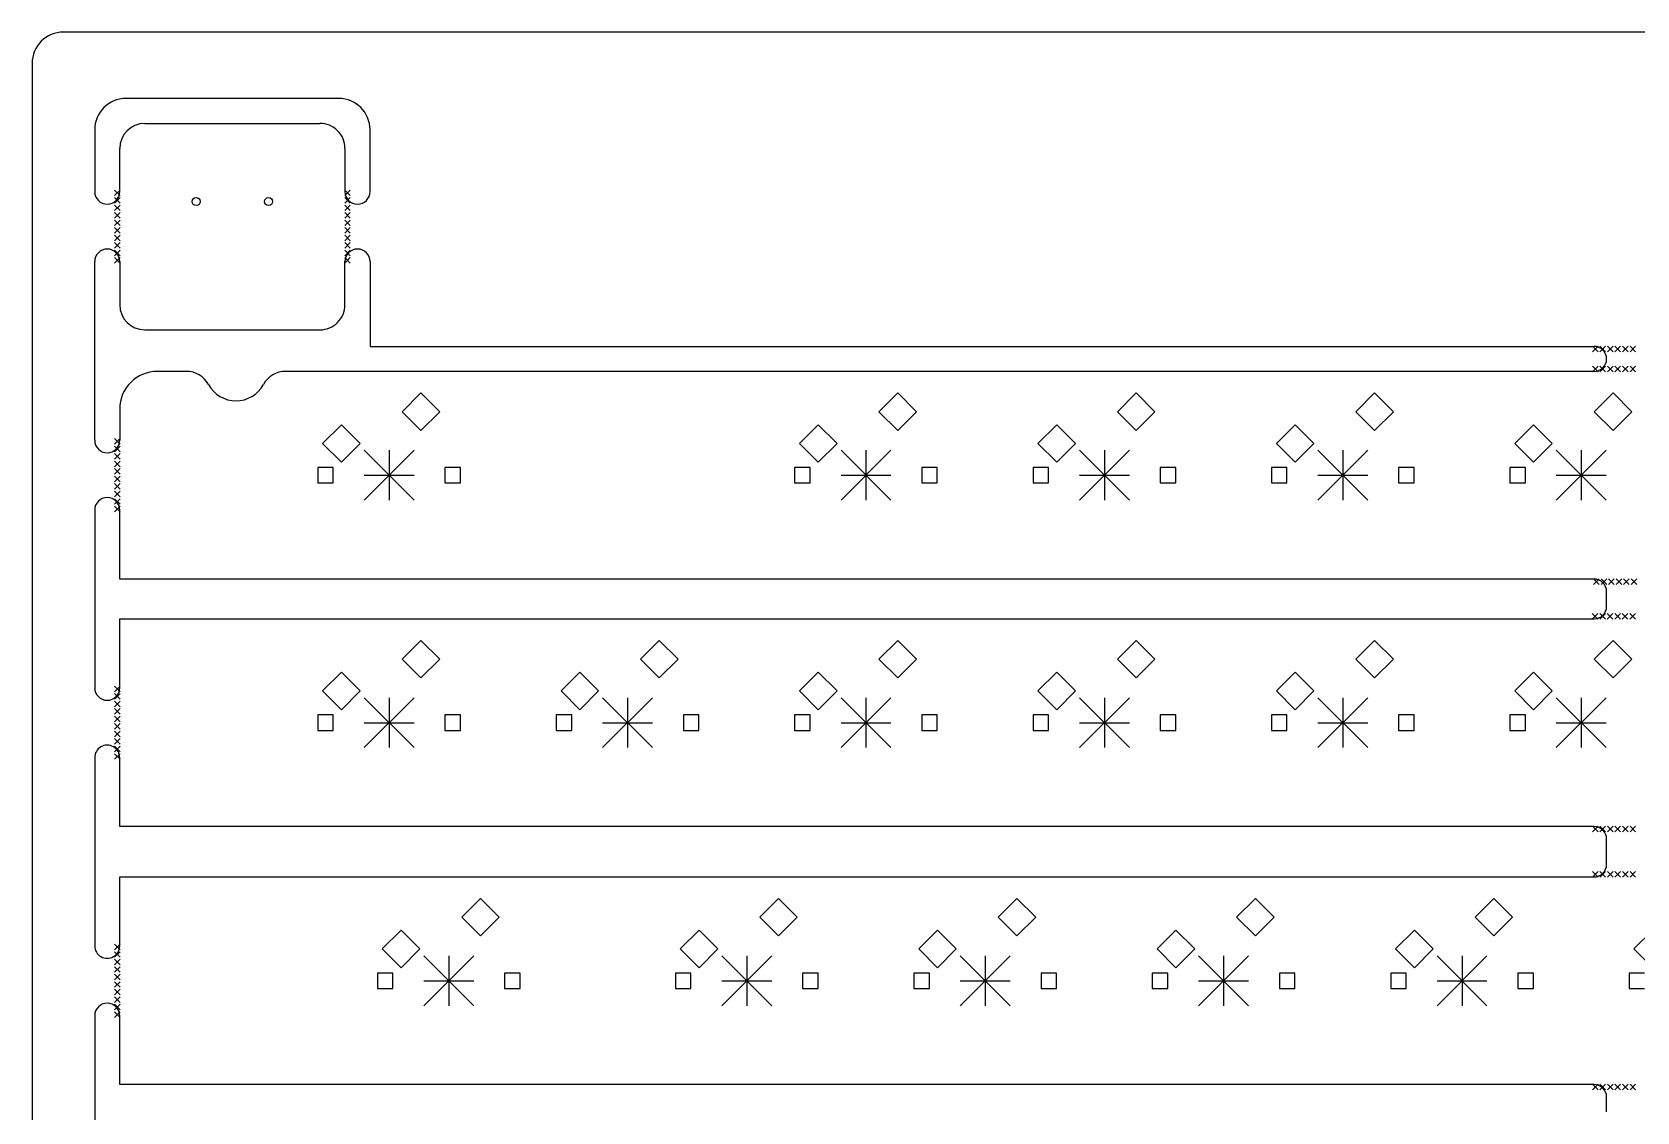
# Model space of a CAD drawing. Extents: x -31 to 357, y -136 to 35.
# Drawn here: x -28.5 to 99.7, y -50.9 to 35.4 of the extents above; entities that cross this region are included whole.
import ezdxf

# ---------------------------------------------------------------- set-up
doc = ezdxf.new("R2010")
doc.units = 0
doc.layers.add('BLACK', color=7, linetype='CONTINUOUS')

msp = doc.modelspace()

# ---------------------------------------------------------------- linework, layer by layer
at = {"layer": 'BLACK', "linetype": 'CONTINUOUS'}
for p, q in [((224.168, 35.425), (-26.025, 35.425)), ((-28.525, 32.925), (-28.525, -106.985)), ((-4.025, 30.125), (-21.025, 30.125)), ((-23.525, 27.625), (-23.525, 22.669)), ((-19.525, 28.125), (-5.525, 28.125)), ((-1.525, 22.669), (-1.525, 27.625)), ((-21.525, 22.669), (-21.525, 26.125)), ((-3.525, 26.125), (-3.525, 22.669)), ((-21.95, 22.8), (-21.5, 22.35)), ((-21.5, 22.8), (-21.95, 22.35)), ((-21.95, 22.2), (-21.5, 21.75)), ((-21.5, 22.2), (-21.95, 21.75)), ((-3.55, 22.8), (-3.1, 22.35)), ((-3.1, 22.8), (-3.55, 22.35)), ((-3.55, 22.2), (-3.1, 21.75)), ((-3.1, 22.2), (-3.55, 21.75)), ((-21.95, 21.6), (-21.5, 21.15)), ((-21.5, 21.6), (-21.95, 21.15)), ((-21.95, 21), (-21.5, 20.55)), ((-21.5, 21), (-21.95, 20.55)), ((-3.55, 21.6), (-3.1, 21.15)), ((-3.1, 21.6), (-3.55, 21.15)), ((-3.55, 21), (-3.1, 20.55)), ((-3.1, 21), (-3.55, 20.55)), ((-21.95, 20.4), (-21.5, 19.95)), ((-21.5, 20.4), (-21.95, 19.95)), ((-21.95, 19.8), (-21.5, 19.35)), ((-21.5, 19.8), (-21.95, 19.35)), ((-3.55, 20.4), (-3.1, 19.95)), ((-3.1, 20.4), (-3.55, 19.95)), ((-3.55, 19.8), (-3.1, 19.35)), ((-3.1, 19.8), (-3.55, 19.35)), ((-21.95, 19.2), (-21.5, 18.75)), ((-21.5, 19.2), (-21.95, 18.75)), ((-21.95, 18.6), (-21.5, 18.15)), ((-21.5, 18.6), (-21.95, 18.15)), ((-21.95, 18), (-21.5, 17.55)), ((-21.5, 18), (-21.95, 17.55)), ((-3.55, 19.2), (-3.1, 18.75)), ((-3.1, 19.2), (-3.55, 18.75)), ((-3.55, 18.6), (-3.1, 18.15)), ((-3.1, 18.6), (-3.55, 18.15)), ((-3.55, 18), (-3.1, 17.55)), ((-3.1, 18), (-3.55, 17.55)), ((-23.525, 2.794), (-23.525, 17.081)), ((-21.95, 17.4), (-21.5, 16.95)), ((-21.5, 17.4), (-21.95, 16.95)), ((-21.525, 17.081), (-21.525, 13.625)), ((-3.55, 17.4), (-3.1, 16.95)), ((-3.1, 17.4), (-3.55, 16.95)), ((-3.525, 13.625), (-3.525, 17.081)), ((-1.525, 17.081), (-1.525, 10.3)), ((-19.525, 11.625), (-5.525, 11.625)), ((-1.525, 10.3), (96.2774, 10.3)), ((96.1464, 10.325), (96.5964, 9.875)), ((96.5964, 10.325), (96.1464, 9.875)), ((96.7464, 10.325), (97.1964, 9.875)), ((97.1964, 10.325), (96.7464, 9.875)), ((97.3464, 10.325), (97.7964, 9.875)), ((97.7964, 10.325), (97.3464, 9.875)), ((97.9464, 10.325), (98.3964, 9.875)), ((98.3964, 10.325), (97.9464, 9.875)), ((98.5464, 10.325), (98.9964, 9.875)), ((98.9964, 10.325), (98.5464, 9.875)), ((99.1464, 10.325), (99.5964, 9.875)), ((99.5964, 10.325), (99.1464, 9.875)), ((-16.191, 8.3), (-18.525, 8.3)), ((96.2774, 8.3), (-8.28005, 8.3)), ((96.1464, 8.725), (96.5964, 8.275)), ((96.5964, 8.725), (96.1464, 8.275)), ((96.7464, 8.725), (97.1964, 8.275)), ((97.1964, 8.725), (96.7464, 8.275)), ((97.3464, 8.725), (97.7964, 8.275)), ((97.7964, 8.725), (97.3464, 8.275)), ((97.9464, 8.725), (98.3964, 8.275)), ((98.3964, 8.725), (97.9464, 8.275)), ((98.5464, 8.725), (98.9964, 8.275)), ((98.9964, 8.725), (98.5464, 8.275)), ((99.1464, 8.725), (99.5964, 8.275)), ((99.5964, 8.725), (99.1464, 8.275)), ((2.54, 6.58), (1.04, 5.08)), ((4.04, 5.08), (2.54, 6.58)), ((40.64, 6.58), (39.14, 5.08)), ((42.14, 5.08), (40.64, 6.58)), ((59.69, 6.58), (58.19, 5.08)), ((61.19, 5.08), (59.69, 6.58)), ((78.74, 6.58), (77.24, 5.08)), ((80.24, 5.08), (78.74, 6.58)), ((97.79, 6.58), (96.29, 5.08)), ((99.29, 5.08), (97.79, 6.58)), ((-21.525, 5.3), (-21.525, 2.794)), ((-3.81, 4.04), (-5.31, 2.54)), ((-2.31, 2.54), (-3.81, 4.04)), ((1.04, 5.08), (2.54, 3.58)), ((2.54, 3.58), (4.04, 5.08)), ((34.29, 4.04), (32.79, 2.54)), ((35.79, 2.54), (34.29, 4.04)), ((39.14, 5.08), (40.64, 3.58)), ((40.64, 3.58), (42.14, 5.08)), ((53.34, 4.04), (51.84, 2.54)), ((54.84, 2.54), (53.34, 4.04)), ((58.19, 5.08), (59.69, 3.58)), ((59.69, 3.58), (61.19, 5.08)), ((72.39, 4.04), (70.89, 2.54)), ((73.89, 2.54), (72.39, 4.04)), ((77.24, 5.08), (78.74, 3.58)), ((78.74, 3.58), (80.24, 5.08)), ((91.44, 4.04), (89.94, 2.54)), ((92.94, 2.54), (91.44, 4.04)), ((96.29, 5.08), (97.79, 3.58)), ((97.79, 3.58), (99.29, 5.08)), ((-21.95, 2.925), (-21.5, 2.475)), ((-21.5, 2.925), (-21.95, 2.475)), ((-21.95, 2.325), (-21.5, 1.875)), ((-21.5, 2.325), (-21.95, 1.875)), ((-21.95, 1.725), (-21.5, 1.275)), ((-21.5, 1.725), (-21.95, 1.275)), ((-5.31, 2.54), (-3.81, 1.04)), ((-3.81, 1.04), (-2.31, 2.54)), ((-1.9939, 1.9939), (1.9939, -1.9939)), ((1.9939, 1.9939), (-1.9939, -1.9939)), ((0, 1.9939), (0, -1.9939)), ((32.79, 2.54), (34.29, 1.04)), ((34.29, 1.04), (35.79, 2.54)), ((36.1061, 1.9939), (40.0939, -1.9939)), ((40.0939, 1.9939), (36.1061, -1.9939)), ((38.1, 1.9939), (38.1, -1.9939)), ((51.84, 2.54), (53.34, 1.04)), ((53.34, 1.04), (54.84, 2.54)), ((55.1561, 1.9939), (59.1439, -1.9939)), ((59.1439, 1.9939), (55.1561, -1.9939)), ((57.15, 1.9939), (57.15, -1.9939)), ((70.89, 2.54), (72.39, 1.04)), ((72.39, 1.04), (73.89, 2.54)), ((74.2061, 1.9939), (78.1939, -1.9939)), ((78.1939, 1.9939), (74.2061, -1.9939)), ((76.2, 1.9939), (76.2, -1.9939)), ((89.94, 2.54), (91.44, 1.04)), ((91.44, 1.04), (92.94, 2.54)), ((93.2561, 1.9939), (97.2439, -1.9939)), ((97.2439, 1.9939), (93.2561, -1.9939)), ((95.25, 1.9939), (95.25, -1.9939)), ((-21.95, 1.125), (-21.5, 0.675)), ((-21.5, 1.125), (-21.95, 0.675)), ((-21.95, 0.525), (-21.5, 0.075)), ((-21.5, 0.525), (-21.95, 0.075)), ((-4.46128, 0.618724), (-5.69872, 0.618724)), ((-5.69872, 0.618724), (-5.69872, -0.618724)), ((-4.46128, -0.618724), (-4.46128, 0.618724)), ((-1.9939, 0), (1.9939, 0)), ((5.69872, 0.618724), (4.46128, 0.618724)), ((4.46128, 0.618724), (4.46128, -0.618724)), ((5.69872, -0.618724), (5.69872, 0.618724)), ((33.6387, 0.618724), (32.4013, 0.618724)), ((32.4013, 0.618724), (32.4013, -0.618724)), ((33.6387, -0.618724), (33.6387, 0.618724)), ((36.1061, 0), (40.0939, 0)), ((43.7987, 0.618724), (42.5613, 0.618724)), ((42.5613, 0.618724), (42.5613, -0.618724)), ((43.7987, -0.618724), (43.7987, 0.618724)), ((52.6887, 0.618724), (51.4513, 0.618724)), ((51.4513, 0.618724), (51.4513, -0.618724)), ((52.6887, -0.618724), (52.6887, 0.618724)), ((55.1561, 0), (59.1439, 0)), ((62.8487, 0.618724), (61.6113, 0.618724)), ((61.6113, 0.618724), (61.6113, -0.618724)), ((62.8487, -0.618724), (62.8487, 0.618724)), ((71.7387, 0.618724), (70.5013, 0.618724)), ((70.5013, 0.618724), (70.5013, -0.618724)), ((71.7387, -0.618724), (71.7387, 0.618724)), ((74.2061, 0), (78.1939, 0)), ((81.8987, 0.618724), (80.6613, 0.618724)), ((80.6613, 0.618724), (80.6613, -0.618724)), ((81.8987, -0.618724), (81.8987, 0.618724)), ((90.7887, 0.618724), (89.5513, 0.618724)), ((89.5513, 0.618724), (89.5513, -0.618724)), ((90.7887, -0.618724), (90.7887, 0.618724)), ((93.2561, 0), (97.2439, 0)), ((-21.95, -0.075), (-21.5, -0.525)), ((-21.5, -0.075), (-21.95, -0.525)), ((-21.95, -0.675), (-21.5, -1.125)), ((-21.5, -0.675), (-21.95, -1.125)), ((-21.95, -1.275), (-21.5, -1.725)), ((-21.5, -1.275), (-21.95, -1.725)), ((-5.69872, -0.618724), (-4.46128, -0.618724)), ((4.46128, -0.618724), (5.69872, -0.618724)), ((32.4013, -0.618724), (33.6387, -0.618724)), ((42.5613, -0.618724), (43.7987, -0.618724)), ((51.4513, -0.618724), (52.6887, -0.618724)), ((61.6113, -0.618724), (62.8487, -0.618724)), ((70.5013, -0.618724), (71.7387, -0.618724)), ((80.6613, -0.618724), (81.8987, -0.618724)), ((89.5513, -0.618724), (90.7887, -0.618724)), ((-21.95, -1.875), (-21.5, -2.325)), ((-21.5, -1.875), (-21.95, -2.325)), ((-21.95, -2.475), (-21.5, -2.925)), ((-21.5, -2.475), (-21.95, -2.925)), ((-23.525, -2.794), (-23.525, -16.991)), ((-21.525, -8.3), (-21.525, -2.794)), ((96.2774, -8.3), (-21.525, -8.3)), ((96.2337, -8.275), (96.6837, -8.725)), ((96.6837, -8.275), (96.2337, -8.725)), ((96.8337, -8.275), (97.2837, -8.725)), ((97.2837, -8.275), (96.8337, -8.725)), ((97.4337, -8.275), (97.8837, -8.725)), ((97.8837, -8.275), (97.4337, -8.725)), ((98.0337, -8.275), (98.4837, -8.725)), ((98.4837, -8.275), (98.0337, -8.725)), ((98.6337, -8.275), (99.0837, -8.725)), ((99.0837, -8.275), (98.6337, -8.725)), ((99.2337, -8.275), (99.6837, -8.725)), ((99.6837, -8.275), (99.2337, -8.725)), ((97.2774, -10.485), (97.2774, -9.3)), ((-21.525, -11.485), (96.2774, -11.485)), ((-21.525, -16.991), (-21.525, -11.485)), ((96.131, -11.06), (96.581, -11.51)), ((96.581, -11.06), (96.131, -11.51)), ((96.731, -11.06), (97.181, -11.51)), ((97.181, -11.06), (96.731, -11.51)), ((97.331, -11.06), (97.781, -11.51)), ((97.781, -11.06), (97.331, -11.51)), ((97.931, -11.06), (98.381, -11.51)), ((98.381, -11.06), (97.931, -11.51)), ((98.531, -11.06), (98.981, -11.51)), ((98.981, -11.06), (98.531, -11.51)), ((99.131, -11.06), (99.581, -11.51)), ((99.581, -11.06), (99.131, -11.51)), ((2.54, -13.205), (1.04, -14.705)), ((4.04, -14.705), (2.54, -13.205)), ((21.59, -13.205), (20.09, -14.705)), ((23.09, -14.705), (21.59, -13.205)), ((40.64, -13.205), (39.14, -14.705)), ((42.14, -14.705), (40.64, -13.205)), ((59.69, -13.205), (58.19, -14.705)), ((61.19, -14.705), (59.69, -13.205)), ((78.74, -13.205), (77.24, -14.705)), ((80.24, -14.705), (78.74, -13.205)), ((97.79, -13.205), (96.29, -14.705)), ((99.29, -14.705), (97.79, -13.205)), ((1.04, -14.705), (2.54, -16.205)), ((2.54, -16.205), (4.04, -14.705)), ((20.09, -14.705), (21.59, -16.205)), ((21.59, -16.205), (23.09, -14.705)), ((39.14, -14.705), (40.64, -16.205)), ((40.64, -16.205), (42.14, -14.705)), ((58.19, -14.705), (59.69, -16.205)), ((59.69, -16.205), (61.19, -14.705)), ((77.24, -14.705), (78.74, -16.205)), ((78.74, -16.205), (80.24, -14.705)), ((96.29, -14.705), (97.79, -16.205)), ((97.79, -16.205), (99.29, -14.705)), ((-3.81, -15.745), (-5.31, -17.245)), ((-2.31, -17.245), (-3.81, -15.745)), ((15.24, -15.745), (13.74, -17.245)), ((16.74, -17.245), (15.24, -15.745)), ((34.29, -15.745), (32.79, -17.245)), ((35.79, -17.245), (34.29, -15.745)), ((53.34, -15.745), (51.84, -17.245)), ((54.84, -17.245), (53.34, -15.745)), ((72.39, -15.745), (70.89, -17.245)), ((73.89, -17.245), (72.39, -15.745)), ((91.44, -15.745), (89.94, -17.245)), ((92.94, -17.245), (91.44, -15.745)), ((-21.95, -16.86), (-21.5, -17.31)), ((-21.5, -16.86), (-21.95, -17.31)), ((-21.95, -17.46), (-21.5, -17.91)), ((-21.5, -17.46), (-21.95, -17.91)), ((-5.31, -17.245), (-3.81, -18.745)), ((-3.81, -18.745), (-2.31, -17.245)), ((-1.9939, -17.7911), (1.9939, -21.7789)), ((1.9939, -17.7911), (-1.9939, -21.7789)), ((0, -17.7911), (0, -21.7789)), ((13.74, -17.245), (15.24, -18.745)), ((15.24, -18.745), (16.74, -17.245)), ((17.0561, -17.7911), (21.0439, -21.7789)), ((21.0439, -17.7911), (17.0561, -21.7789)), ((19.05, -17.7911), (19.05, -21.7789)), ((32.79, -17.245), (34.29, -18.745)), ((34.29, -18.745), (35.79, -17.245)), ((36.1061, -17.7911), (40.0939, -21.7789)), ((40.0939, -17.7911), (36.1061, -21.7789)), ((38.1, -17.7911), (38.1, -21.7789)), ((51.84, -17.245), (53.34, -18.745)), ((53.34, -18.745), (54.84, -17.245)), ((55.1561, -17.7911), (59.1439, -21.7789)), ((59.1439, -17.7911), (55.1561, -21.7789)), ((57.15, -17.7911), (57.15, -21.7789)), ((70.89, -17.245), (72.39, -18.745)), ((72.39, -18.745), (73.89, -17.245)), ((74.2061, -17.7911), (78.1939, -21.7789)), ((78.1939, -17.7911), (74.2061, -21.7789)), ((76.2, -17.7911), (76.2, -21.7789)), ((89.94, -17.245), (91.44, -18.745)), ((91.44, -18.745), (92.94, -17.245)), ((93.2561, -17.7911), (97.2439, -21.7789)), ((97.2439, -17.7911), (93.2561, -21.7789)), ((95.25, -17.7911), (95.25, -21.7789)), ((-21.95, -18.06), (-21.5, -18.51)), ((-21.5, -18.06), (-21.95, -18.51)), ((-21.95, -18.66), (-21.5, -19.11)), ((-21.5, -18.66), (-21.95, -19.11)), ((-4.46128, -19.1663), (-5.69872, -19.1663)), ((-5.69872, -19.1663), (-5.69872, -20.4037)), ((-4.46128, -20.4037), (-4.46128, -19.1663)), ((5.69872, -19.1663), (4.46128, -19.1663)), ((4.46128, -19.1663), (4.46128, -20.4037)), ((5.69872, -20.4037), (5.69872, -19.1663)), ((14.5887, -19.1663), (13.3513, -19.1663)), ((13.3513, -19.1663), (13.3513, -20.4037)), ((14.5887, -20.4037), (14.5887, -19.1663)), ((24.7487, -19.1663), (23.5113, -19.1663)), ((23.5113, -19.1663), (23.5113, -20.4037)), ((24.7487, -20.4037), (24.7487, -19.1663)), ((33.6387, -19.1663), (32.4013, -19.1663)), ((32.4013, -19.1663), (32.4013, -20.4037)), ((33.6387, -20.4037), (33.6387, -19.1663)), ((43.7987, -19.1663), (42.5613, -19.1663)), ((42.5613, -19.1663), (42.5613, -20.4037)), ((43.7987, -20.4037), (43.7987, -19.1663)), ((52.6887, -19.1663), (51.4513, -19.1663)), ((51.4513, -19.1663), (51.4513, -20.4037)), ((52.6887, -20.4037), (52.6887, -19.1663)), ((62.8487, -19.1663), (61.6113, -19.1663)), ((61.6113, -19.1663), (61.6113, -20.4037)), ((62.8487, -20.4037), (62.8487, -19.1663)), ((71.7387, -19.1663), (70.5013, -19.1663)), ((70.5013, -19.1663), (70.5013, -20.4037)), ((71.7387, -20.4037), (71.7387, -19.1663)), ((81.8987, -19.1663), (80.6613, -19.1663)), ((80.6613, -19.1663), (80.6613, -20.4037)), ((81.8987, -20.4037), (81.8987, -19.1663)), ((90.7887, -19.1663), (89.5513, -19.1663)), ((89.5513, -19.1663), (89.5513, -20.4037)), ((90.7887, -20.4037), (90.7887, -19.1663)), ((-21.95, -19.26), (-21.5, -19.71)), ((-21.5, -19.26), (-21.95, -19.71)), ((-21.95, -19.86), (-21.5, -20.31)), ((-21.5, -19.86), (-21.95, -20.31)), ((-21.95, -20.46), (-21.5, -20.91)), ((-21.5, -20.46), (-21.95, -20.91)), ((-5.69872, -20.4037), (-4.46128, -20.4037)), ((-1.9939, -19.785), (1.9939, -19.785)), ((4.46128, -20.4037), (5.69872, -20.4037)), ((13.3513, -20.4037), (14.5887, -20.4037)), ((17.0561, -19.785), (21.0439, -19.785)), ((23.5113, -20.4037), (24.7487, -20.4037)), ((32.4013, -20.4037), (33.6387, -20.4037)), ((36.1061, -19.785), (40.0939, -19.785)), ((42.5613, -20.4037), (43.7987, -20.4037)), ((51.4513, -20.4037), (52.6887, -20.4037)), ((55.1561, -19.785), (59.1439, -19.785)), ((61.6113, -20.4037), (62.8487, -20.4037)), ((70.5013, -20.4037), (71.7387, -20.4037)), ((74.2061, -19.785), (78.1939, -19.785)), ((80.6613, -20.4037), (81.8987, -20.4037)), ((89.5513, -20.4037), (90.7887, -20.4037)), ((93.2561, -19.785), (97.2439, -19.785)), ((-21.95, -21.06), (-21.5, -21.51)), ((-21.5, -21.06), (-21.95, -21.51)), ((-21.95, -21.66), (-21.5, -22.11)), ((-21.5, -21.66), (-21.95, -22.11)), ((-23.525, -22.579), (-23.525, -37.6193)), ((-21.95, -22.26), (-21.5, -22.71)), ((-21.5, -22.26), (-21.95, -22.71)), ((-21.525, -28.085), (-21.525, -22.579)), ((96.2774, -28.085), (-21.525, -28.085)), ((96.1464, -28.06), (96.5964, -28.51)), ((96.5964, -28.06), (96.1464, -28.51)), ((96.7464, -28.06), (97.1964, -28.51)), ((97.1964, -28.06), (96.7464, -28.51)), ((97.3464, -28.06), (97.7964, -28.51)), ((97.7964, -28.06), (97.3464, -28.51)), ((97.9464, -28.06), (98.3964, -28.51)), ((98.3964, -28.06), (97.9464, -28.51)), ((98.5464, -28.06), (98.9964, -28.51)), ((98.9964, -28.06), (98.5464, -28.51)), ((99.1464, -28.06), (99.5964, -28.51)), ((99.5964, -28.06), (99.1464, -28.51)), ((97.2774, -31.1133), (97.2774, -29.085)), ((96.1464, -31.6879), (96.5964, -32.1379)), ((96.5964, -31.6879), (96.1464, -32.1379)), ((96.7464, -31.6879), (97.1964, -32.1379)), ((97.1964, -31.6879), (96.7464, -32.1379)), ((97.3464, -31.6879), (97.7964, -32.1379)), ((97.7964, -31.6879), (97.3464, -32.1379)), ((97.9464, -31.6879), (98.3964, -32.1379)), ((98.3964, -31.6879), (97.9464, -32.1379)), ((98.5464, -31.6879), (98.9964, -32.1379)), ((98.9964, -31.6879), (98.5464, -32.1379)), ((99.1464, -31.6879), (99.5964, -32.1379)), ((99.5964, -31.6879), (99.1464, -32.1379)), ((-21.525, -32.1133), (96.2774, -32.1133)), ((-21.525, -37.6193), (-21.525, -32.1133)), ((7.3025, -33.8333), (5.8025, -35.3333)), ((8.8025, -35.3333), (7.3025, -33.8333)), ((31.115, -33.8333), (29.615, -35.3333)), ((32.615, -35.3333), (31.115, -33.8333)), ((50.165, -33.8333), (48.665, -35.3333)), ((51.665, -35.3333), (50.165, -33.8333)), ((69.215, -33.8333), (67.715, -35.3333)), ((70.715, -35.3333), (69.215, -33.8333)), ((88.265, -33.8333), (86.765, -35.3333)), ((89.765, -35.3333), (88.265, -33.8333)), ((5.8025, -35.3333), (7.3025, -36.8333)), ((7.3025, -36.8333), (8.8025, -35.3333)), ((29.615, -35.3333), (31.115, -36.8333)), ((31.115, -36.8333), (32.615, -35.3333)), ((48.665, -35.3333), (50.165, -36.8333)), ((50.165, -36.8333), (51.665, -35.3333)), ((67.715, -35.3333), (69.215, -36.8333)), ((69.215, -36.8333), (70.715, -35.3333)), ((86.765, -35.3333), (88.265, -36.8333)), ((88.265, -36.8333), (89.765, -35.3333)), ((0.9525, -36.3733), (-0.5475, -37.8733)), ((2.4525, -37.8733), (0.9525, -36.3733)), ((24.765, -36.3733), (23.265, -37.8733)), ((26.265, -37.8733), (24.765, -36.3733)), ((43.815, -36.3733), (42.315, -37.8733)), ((45.315, -37.8733), (43.815, -36.3733)), ((62.865, -36.3733), (61.365, -37.8733)), ((64.365, -37.8733), (62.865, -36.3733)), ((81.915, -36.3733), (80.415, -37.8733)), ((83.415, -37.8733), (81.915, -36.3733)), ((100.965, -36.3733), (99.465, -37.8733)), ((-21.95, -37.4883), (-21.5, -37.9383)), ((-21.5, -37.4883), (-21.95, -37.9383)), ((-21.95, -38.0883), (-21.5, -38.5383)), ((-21.5, -38.0883), (-21.95, -38.5383)), ((-0.5475, -37.8733), (0.9525, -39.3733)), ((0.9525, -39.3733), (2.4525, -37.8733)), ((2.7686, -38.4194), (6.7564, -42.4072)), ((6.7564, -38.4194), (2.7686, -42.4072)), ((4.7625, -38.4194), (4.7625, -42.4072)), ((23.265, -37.8733), (24.765, -39.3733)), ((24.765, -39.3733), (26.265, -37.8733)), ((26.5811, -38.4194), (30.5689, -42.4072)), ((30.5689, -38.4194), (26.5811, -42.4072)), ((28.575, -38.4194), (28.575, -42.4072)), ((42.315, -37.8733), (43.815, -39.3733)), ((43.815, -39.3733), (45.315, -37.8733)), ((45.6311, -38.4194), (49.6189, -42.4072)), ((49.6189, -38.4194), (45.6311, -42.4072)), ((47.625, -38.4194), (47.625, -42.4072)), ((61.365, -37.8733), (62.865, -39.3733)), ((62.865, -39.3733), (64.365, -37.8733)), ((64.6811, -38.4194), (68.6689, -42.4072)), ((68.6689, -38.4194), (64.6811, -42.4072)), ((66.675, -38.4194), (66.675, -42.4072)), ((80.415, -37.8733), (81.915, -39.3733)), ((81.915, -39.3733), (83.415, -37.8733)), ((83.7311, -38.4194), (87.7189, -42.4072)), ((87.7189, -38.4194), (83.7311, -42.4072)), ((85.725, -38.4194), (85.725, -42.4072)), ((99.465, -37.8733), (100.965, -39.3733)), ((-21.95, -38.6883), (-21.5, -39.1383)), ((-21.5, -38.6883), (-21.95, -39.1383)), ((-21.95, -39.2883), (-21.5, -39.7383)), ((-21.5, -39.2883), (-21.95, -39.7383)), ((-21.95, -39.8883), (-21.5, -40.3383)), ((-21.5, -39.8883), (-21.95, -40.3383)), ((-21.95, -40.4883), (-21.5, -40.9383)), ((-21.5, -40.4883), (-21.95, -40.9383)), ((0.301224, -39.7946), (-0.936224, -39.7946)), ((-0.936224, -39.7946), (-0.936224, -41.032)), ((0.301224, -41.032), (0.301224, -39.7946)), ((2.7686, -40.4133), (6.7564, -40.4133)), ((10.4612, -39.7946), (9.22378, -39.7946)), ((9.22378, -39.7946), (9.22378, -41.032)), ((10.4612, -41.032), (10.4612, -39.7946)), ((24.1137, -39.7946), (22.8763, -39.7946)), ((22.8763, -39.7946), (22.8763, -41.032)), ((24.1137, -41.032), (24.1137, -39.7946)), ((26.5811, -40.4133), (30.5689, -40.4133)), ((34.2737, -39.7946), (33.0363, -39.7946)), ((33.0363, -39.7946), (33.0363, -41.032)), ((34.2737, -41.032), (34.2737, -39.7946)), ((43.1637, -39.7946), (41.9263, -39.7946)), ((41.9263, -39.7946), (41.9263, -41.032)), ((43.1637, -41.032), (43.1637, -39.7946)), ((45.6311, -40.4133), (49.6189, -40.4133)), ((53.3237, -39.7946), (52.0863, -39.7946)), ((52.0863, -39.7946), (52.0863, -41.032)), ((53.3237, -41.032), (53.3237, -39.7946)), ((62.2137, -39.7946), (60.9763, -39.7946)), ((60.9763, -39.7946), (60.9763, -41.032)), ((62.2137, -41.032), (62.2137, -39.7946)), ((64.6811, -40.4133), (68.6689, -40.4133)), ((72.3737, -39.7946), (71.1363, -39.7946)), ((71.1363, -39.7946), (71.1363, -41.032)), ((72.3737, -41.032), (72.3737, -39.7946)), ((81.2637, -39.7946), (80.0263, -39.7946)), ((80.0263, -39.7946), (80.0263, -41.032)), ((81.2637, -41.032), (81.2637, -39.7946)), ((83.7311, -40.4133), (87.7189, -40.4133)), ((91.4237, -39.7946), (90.1863, -39.7946)), ((90.1863, -39.7946), (90.1863, -41.032)), ((91.4237, -41.032), (91.4237, -39.7946)), ((100.314, -39.7946), (99.0763, -39.7946)), ((99.0763, -39.7946), (99.0763, -41.032)), ((-21.95, -41.0883), (-21.5, -41.5383)), ((-21.5, -41.0883), (-21.95, -41.5383)), ((-21.95, -41.6883), (-21.5, -42.1383)), ((-21.5, -41.6883), (-21.95, -42.1383)), ((-21.95, -42.2883), (-21.5, -42.7383)), ((-21.5, -42.2883), (-21.95, -42.7383)), ((-0.936224, -41.032), (0.301224, -41.032)), ((9.22378, -41.032), (10.4612, -41.032)), ((22.8763, -41.032), (24.1137, -41.032)), ((33.0363, -41.032), (34.2737, -41.032)), ((41.9263, -41.032), (43.1637, -41.032)), ((52.0863, -41.032), (53.3237, -41.032)), ((60.9763, -41.032), (62.2137, -41.032)), ((71.1363, -41.032), (72.3737, -41.032)), ((80.0263, -41.032), (81.2637, -41.032)), ((90.1863, -41.032), (91.4237, -41.032)), ((99.0763, -41.032), (100.314, -41.032)), ((-23.525, -43.2073), (-23.525, -57.4044)), ((-21.95, -42.8883), (-21.5, -43.3383)), ((-21.5, -42.8883), (-21.95, -43.3383)), ((-21.525, -48.7133), (-21.525, -43.2073)), ((96.2774, -48.7133), (-21.525, -48.7133)), ((96.1464, -48.6883), (96.5964, -49.1383)), ((96.5964, -48.6883), (96.1464, -49.1383)), ((96.7464, -48.6883), (97.1964, -49.1383)), ((97.1964, -48.6883), (96.7464, -49.1383)), ((97.3464, -48.6883), (97.7964, -49.1383)), ((97.7964, -48.6883), (97.3464, -49.1383)), ((97.9464, -48.6883), (98.3964, -49.1383)), ((98.3964, -48.6883), (97.9464, -49.1383)), ((98.5464, -48.6883), (98.9964, -49.1383)), ((98.9964, -48.6883), (98.5464, -49.1383)), ((99.1464, -48.6883), (99.5964, -49.1383)), ((99.5964, -48.6883), (99.1464, -49.1383)), ((97.2774, -50.8983), (97.2774, -49.7133))]:
    msp.add_line(p, q, dxfattribs=at)
at = {"layer": 'BLACK'}
for centre in [(-15.413, 21.876), (-9.633, 21.876)]:
    msp.add_circle(centre, 0.325, dxfattribs=at)
for centre, radius, start, end in [((-26.025, 32.925), 2.5, 90, 180), ((-21.025, 27.625), 2.5, 90, 180), ((-4.025, 27.625), 2.5, 0, 90), ((-19.525, 26.125), 2, -270, -180), ((-5.525, 26.125), 2, -0.00002865, 90), ((-22.525, 22.669), 1, -180, 0), ((-2.525, 22.669), 1, -180, 0), ((-22.525, 17.081), 1, 0, 180), ((-2.525, 17.081), 1, 0, 180), ((-19.525, 13.625), 2, -180, -90), ((-5.525, 13.625), 2, -90, 0.00002865), ((96.2774, 9.3), 0.999999, -89.9987, 89.9988), ((-18.525, 5.3), 3, 90, 180), ((-16.1909, 6.3), 2, 28.4793, 90.0001), ((-8.28005, 6.3), 2, 89.9999, 151.521), ((-12.2355, 8.44579), 2.5, -151.521, -28.4794), ((-22.525, 2.794), 1, -180, -0.0000573), ((-22.525, -2.794), 1, 0, 180), ((96.2774, -9.3), 1, 0, 89.9988), ((96.2774, -10.485), 1.00002, -89.9988, 0), ((-22.525, -16.991), 1, -180, -0.00011459), ((-22.525, -22.579), 1, -0.00034377, 180), ((96.2774, -29.085), 1, 0, 89.9988), ((96.2774, -31.1133), 1.00002, -89.9988, -0.00257826), ((-22.525, -37.6193), 1, -180, 0.0000573), ((-22.525, -43.2073), 1, -360, -180), ((96.2774, -49.7133), 0.999955, -0.00257826, 89.9988)]:
    msp.add_arc(centre, radius, start, end, dxfattribs=at)

doc.saveas('drawing.dxf')
